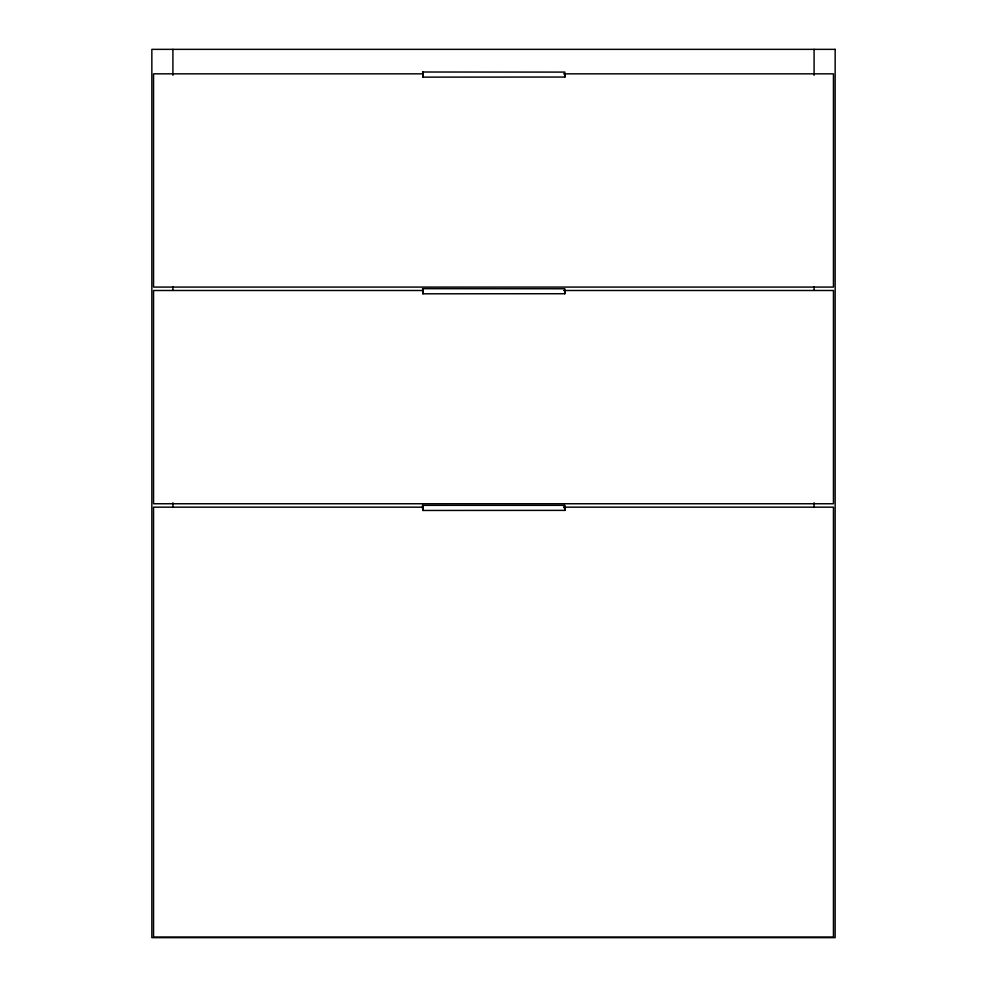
<?xml version="1.0" encoding="UTF-8"?>
<svg xmlns="http://www.w3.org/2000/svg" width="987" height="987" viewBox="0 0 987 987"><rect width="100%" height="100%" fill="white"/><g stroke="black" fill="none" stroke-linecap="round" stroke-linejoin="round"><path stroke-width="1.48" d="M422.855 73.84L422.892 77.134L422.892 72.014M422.855 290.499L422.892 293.805L422.905 288.772M422.51 508.379L422.51 505.344L564.848 505.344L564.848 510.378L422.88 510.464L422.905 505.43M422.51 72.014L564.848 72.1L564.848 77.048L422.88 77.134M423.349 73.84L153.553 73.84L153.553 287.081L833.447 287.081L833.447 73.84L563.651 73.84M422.51 288.673L564.848 288.772L564.848 293.719L422.88 293.805M423.349 290.499L153.553 290.499L153.553 503.752L833.447 503.752L833.447 290.499L563.651 290.499M423.349 507.17L153.553 507.17L153.553 937.082L833.447 937.082L833.447 507.17L563.651 507.17M564.811 73.84L564.823 77.134M564.811 290.499L564.823 293.805M564.811 507.17L564.823 510.464M422.855 507.17L422.88 510.464M814.09 49.35L814.09 75.283M814.09 286.847L814.09 289.931M814.09 502.753L814.09 507.38M564.465 505.344L564.465 508.379M172.91 49.35L172.91 75.283M172.91 286.847L172.91 289.931M172.91 502.753L172.91 507.38M835.15 49.35L151.85 49.35L151.85 937.65L835.15 937.65L835.15 49.35"/></g></svg>
